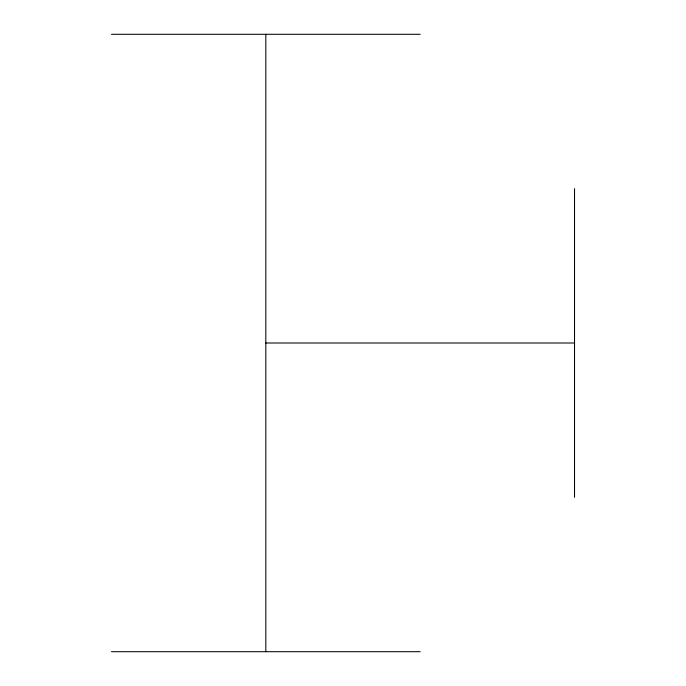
<?xml version="1.0" encoding="UTF-8"?>
<svg xmlns="http://www.w3.org/2000/svg" width="686" height="686" viewBox="0 0 686 686"><rect width="100%" height="100%" fill="white"/><g stroke="black" fill="none" stroke-linecap="round" stroke-linejoin="round"><path stroke-width="1.03" d="M111.475 34.3L420.175 34.3M265.825 343L574.525 343M111.475 651.7L420.175 651.7M574.525 188.65L574.525 497.35M265.825 34.3L265.825 651.7"/></g></svg>
